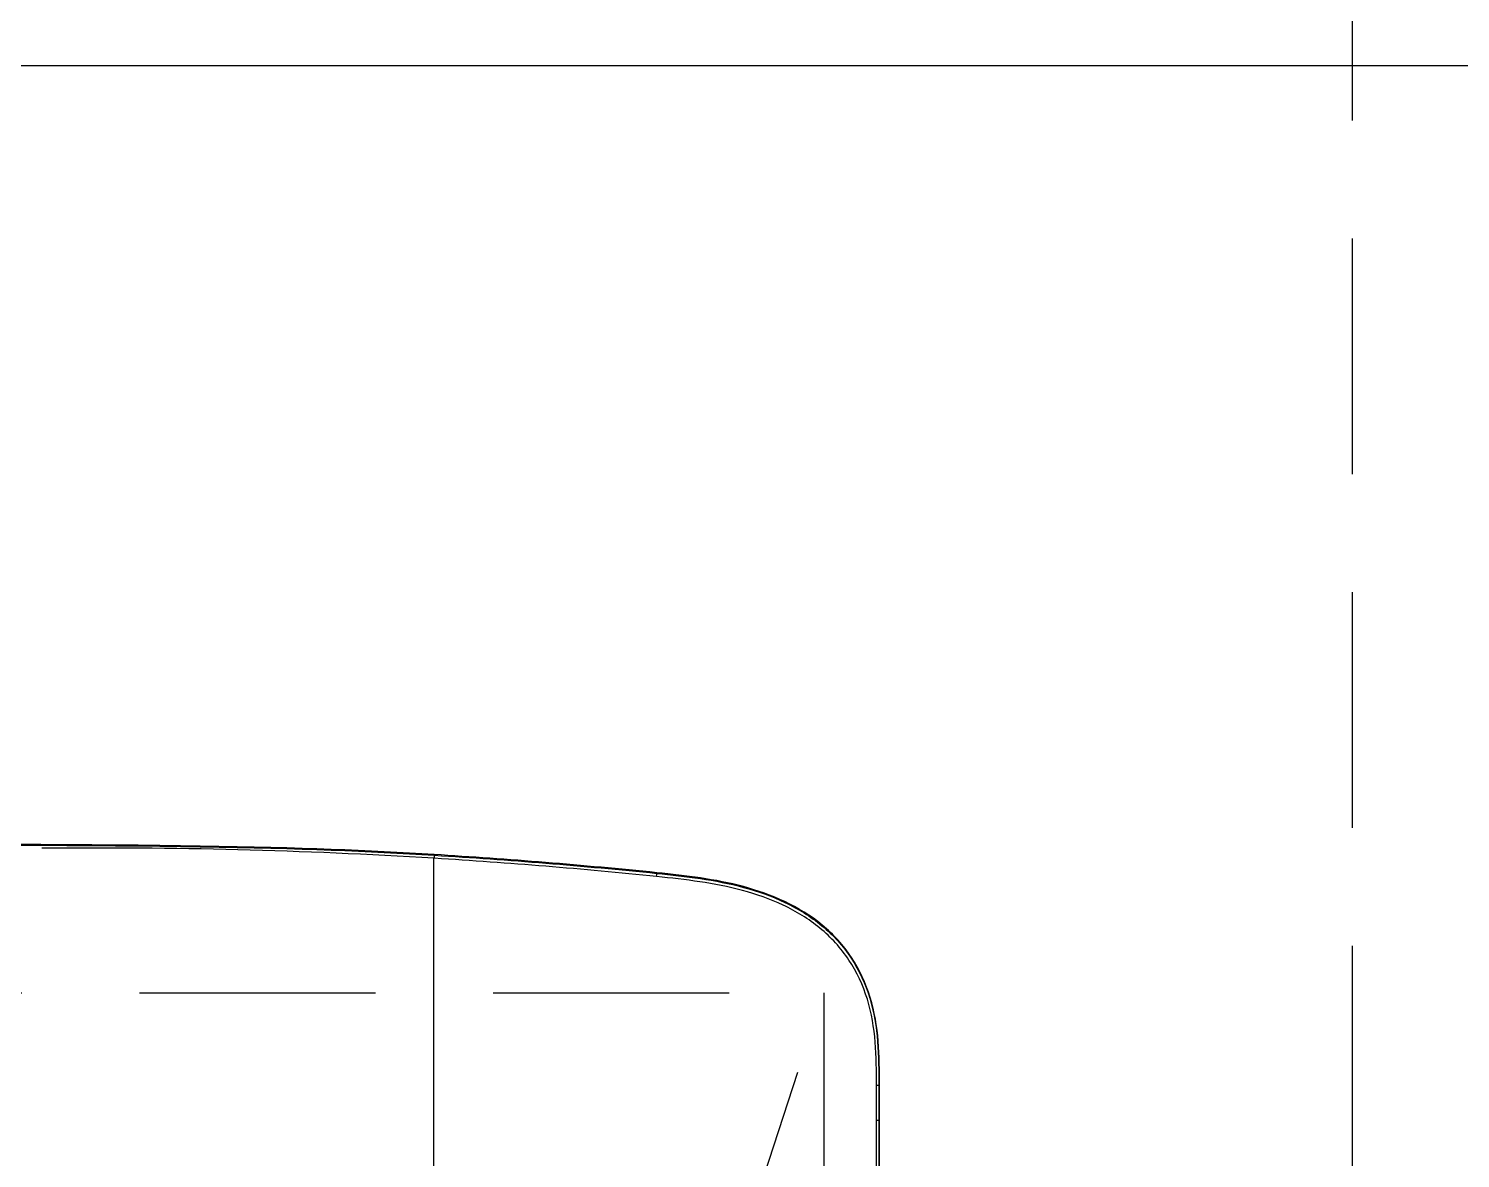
# Model space of a CAD drawing. Header units: millimetres. Extents: x -551172 to 232469, y -3435 to 261611.
# Drawn here: x 38504.9 to 38890.5, y 102381.1 to 102685.3 of the extents above; entities that cross this region are included whole.
import ezdxf

# ---------------------------------------------------------------- set-up
doc = ezdxf.new("R2010")
doc.units = ezdxf.units.MM
doc.header["$LTSCALE"] = 10
doc.linetypes.add('HIDDEN', pattern=[9.525, 6.35, -3.175])
for name, color, linetype in [('06-FUR', 6, 'Continuous'), ('F-PAT', 250, 'Continuous'), ('도면층8', 8, 'Continuous')]:
    doc.layers.add(name, color=color, linetype=linetype)

# ---------------------------------------------------------------- blocks, each defined once
blk = doc.blocks.new('*U477')
at = {"color": 8}
for p, q in [((64.94, 499.79), (64.94, 499.97)), ((74.34, 499.97), (74.34, 499.79))]:
    blk.add_line(p, q, dxfattribs=at)
at = {"color": 1, "linetype": 'HIDDEN'}
blk.add_line((1479.94, 14.99), (39.94, 484.99), dxfattribs=at)
at = {"color": 0}
blk.add_line((7.59, 440), (7.77, 439.98), dxfattribs=at)
at = {"color": 1, "linetype": 'HIDDEN'}
blk.add_lwpolyline([(1479.94, 484.99), (1479.94, 14.99), (39.94, 14.99), (39.94, 484.99)], close=True, dxfattribs=at)
at = {"color": 8}
for centre, ratio, end_param in [((64.94, 498.79), 0.001929, 4.306784), ((74.34, 498.79), 0.001772, 4.288885)]:
    blk.add_ellipse(centre, major_axis=(0, -1), ratio=ratio, start_param=3.193953, end_param=end_param, dxfattribs=at)
at = {"color": 0}
blk.add_ellipse((8.76, 439.87), major_axis=(0.995, -0.101), ratio=0.077303, start_param=1.70807, end_param=3.089075, dxfattribs=at)
at = {"color": 8}
for points, knots in [([(64.94, 499.97), (60.94, 499.97), (56.94, 499.96), (48.99, 499.3), (44.99, 498.64), (37.4, 496.32), (33.73, 494.64), (27.14, 490.26), (24.24, 487.62), (16.62, 478.39), (13.4, 470.95), (9.3, 455.73), (8.4, 447.91), (7.59, 440)], [0, 0, 0, 0, 0.125, 0.125, 0.25, 0.25, 0.375, 0.375, 0.5, 0.5, 0.75, 0.75, 1, 1, 1, 1]), ([(7.77, 439.98), (8.57, 447.84), (9.47, 455.72), (12.57, 467.18), (13.89, 470.95), (17.27, 478.04), (19.36, 481.44), (24.4, 487.53), (27.32, 490.18), (33.97, 494.56), (37.55, 496.2), (45.18, 498.5), (49.12, 499.14), (57, 499.78), (60.97, 499.79), (64.94, 499.79)], [0, 0, 0, 0, 0.25, 0.25, 0.375, 0.375, 0.5, 0.5, 0.625, 0.625, 0.75, 0.75, 0.875, 0.875, 1, 1, 1, 1]), ([(64.94, 499.19), (61.02, 499.18), (57.1, 499.16), (49.32, 498.5), (45.44, 497.86), (37.92, 495.56), (34.38, 493.94), (27.84, 489.58), (24.98, 486.95), (20.03, 480.91), (17.99, 477.55), (14.67, 470.54), (13.37, 466.82), (10.33, 455.51), (9.44, 447.75), (8.63, 439.96)], [0, 0, 0, 0, 0.125, 0.125, 0.25, 0.25, 0.375, 0.375, 0.5, 0.5, 0.625, 0.625, 0.75, 0.75, 1, 1, 1, 1]), ([(74.34, 499.97), (72.99, 499.97), (71.63, 499.97), (69.39, 499.97), (68.5, 499.97), (66.72, 499.97), (65.83, 499.97), (64.94, 499.97)], [0, 0, 0, 0, 0.432551, 0.432551, 0.716276, 0.716276, 1, 1, 1, 1]), ([(64.94, 499.79), (66.3, 499.79), (67.65, 499.79), (69.9, 499.79), (70.79, 499.79), (72.56, 499.79), (73.45, 499.79), (74.34, 499.79)], [0, 0, 0, 0, 0.432551, 0.432551, 0.716275, 0.716275, 1, 1, 1, 1]), ([(74.34, 499.2), (73.67, 499.2), (73.01, 499.2), (69.87, 499.19), (67.41, 499.19), (64.94, 499.19)], [0, 0, 0, 0, 0.212761, 0.212761, 1, 1, 1, 1]), ([(207.1, 499.97), (203.06, 499.97), (199.01, 499.97), (180.94, 499.97), (166.92, 499.97), (148.86, 499.97), (144.81, 499.97), (124.57, 499.97), (108.38, 499.97), (86.24, 499.97), (80.29, 499.97), (74.34, 499.97)], [0, 0, 0, 0, 0.091469, 0.091469, 0.40823, 0.40823, 0.499699, 0.499699, 0.865576, 0.865576, 1, 1, 1, 1]), ([(74.34, 499.79), (78.39, 499.79), (82.44, 499.79), (102.68, 499.79), (118.87, 499.79), (143.16, 499.79), (151.25, 499.78), (175.25, 499.78), (191.16, 499.78), (207.07, 499.78)], [0, 0, 0, 0, 0.091494, 0.091494, 0.457471, 0.457471, 0.640459, 0.640459, 1, 1, 1, 1]), ([(207.07, 499.29), (191.16, 499.29), (175.25, 499.29), (151.25, 499.28), (143.15, 499.28), (118.87, 499.26), (102.68, 499.24), (82.44, 499.21), (78.39, 499.21), (74.34, 499.2)], [0, 0, 0, 0, 0.35954, 0.35954, 0.542528, 0.542528, 0.908505, 0.908505, 1, 1, 1, 1]), ([(3.72, 380.14), (3.72, 380.1), (3.71, 380.05), (3.71, 380), (3.71, 380), (3.71, 380)], [0, 0, 0, 0, 0.99958, 0.99958, 1, 1, 1, 1]), ([(193.09, 380), (185.02, 380), (168.87, 380), (144.64, 380), (120.43, 380), (96.22, 380), (72.05, 380), (47.93, 380), (27.87, 380), (13.88, 380), (7.16, 380), (4.44, 380), (3.71, 380)], [0, 0, 0, 0, 0.127521, 0.255042, 0.382563, 0.510084, 0.637605, 0.765126, 0.892647, 0.956408, 0.988288, 1, 1, 1, 1])]:
    blk.add_open_spline(points, degree=3, knots=knots, dxfattribs=at)
for points in [[(7.59, 440), (5.56, 420.08), (3.93, 400.06), (2.71, 380.02)], [(2.89, 380.17), (4.11, 400.16), (5.74, 420.12), (7.77, 439.98)], [(8.63, 439.96), (6.58, 420.1), (4.95, 400.13), (3.72, 380.14)], [(2.71, 380.02), (0.55, 344.73), (-0.33, 309.36), (0.05, 194)], [(0.23, 194), (-0.16, 309.37), (0.73, 344.74), (2.88, 380.03)], [(3.71, 380), (1.56, 344.86), (0.65, 309.62), (1.03, 274.4)], [(2.77, 380.07), (2.75, 380.05), (2.73, 380.03), (2.71, 380.02)], [(2.77, 380.07), (2.81, 380.1), (2.85, 380.14), (2.89, 380.17)], [(2.88, 380.03), (2.89, 380.08), (2.89, 380.13), (2.89, 380.17)], [(2.88, 380.03), (2.91, 380.04), (3.27, 380.03), (3.71, 380)], [(3.72, 380.14), (3.28, 380.17), (2.92, 380.18), (2.89, 380.17)]]:
    blk.add_open_spline(points, degree=3, dxfattribs=at)

msp = doc.modelspace()

# ---------------------------------------------------------------- linework, layer by layer
at = {"layer": '06-FUR'}
msp.add_line((39091.38, 102675.3), (38091.38, 102675.3), dxfattribs=at)
at = {"layer": 'F-PAT', "color": 8, "linetype": 'HIDDEN'}
msp.add_line((38861.38, 105105.3), (38861.38, 100865.3), dxfattribs=at)

# ---------------------------------------------------------------- block references
at = {"layer": '도면층8', "rotation": 270}
msp.add_blockref('*U477', (38234.08, 102465.59), dxfattribs=at)

doc.saveas('drawing.dxf')
